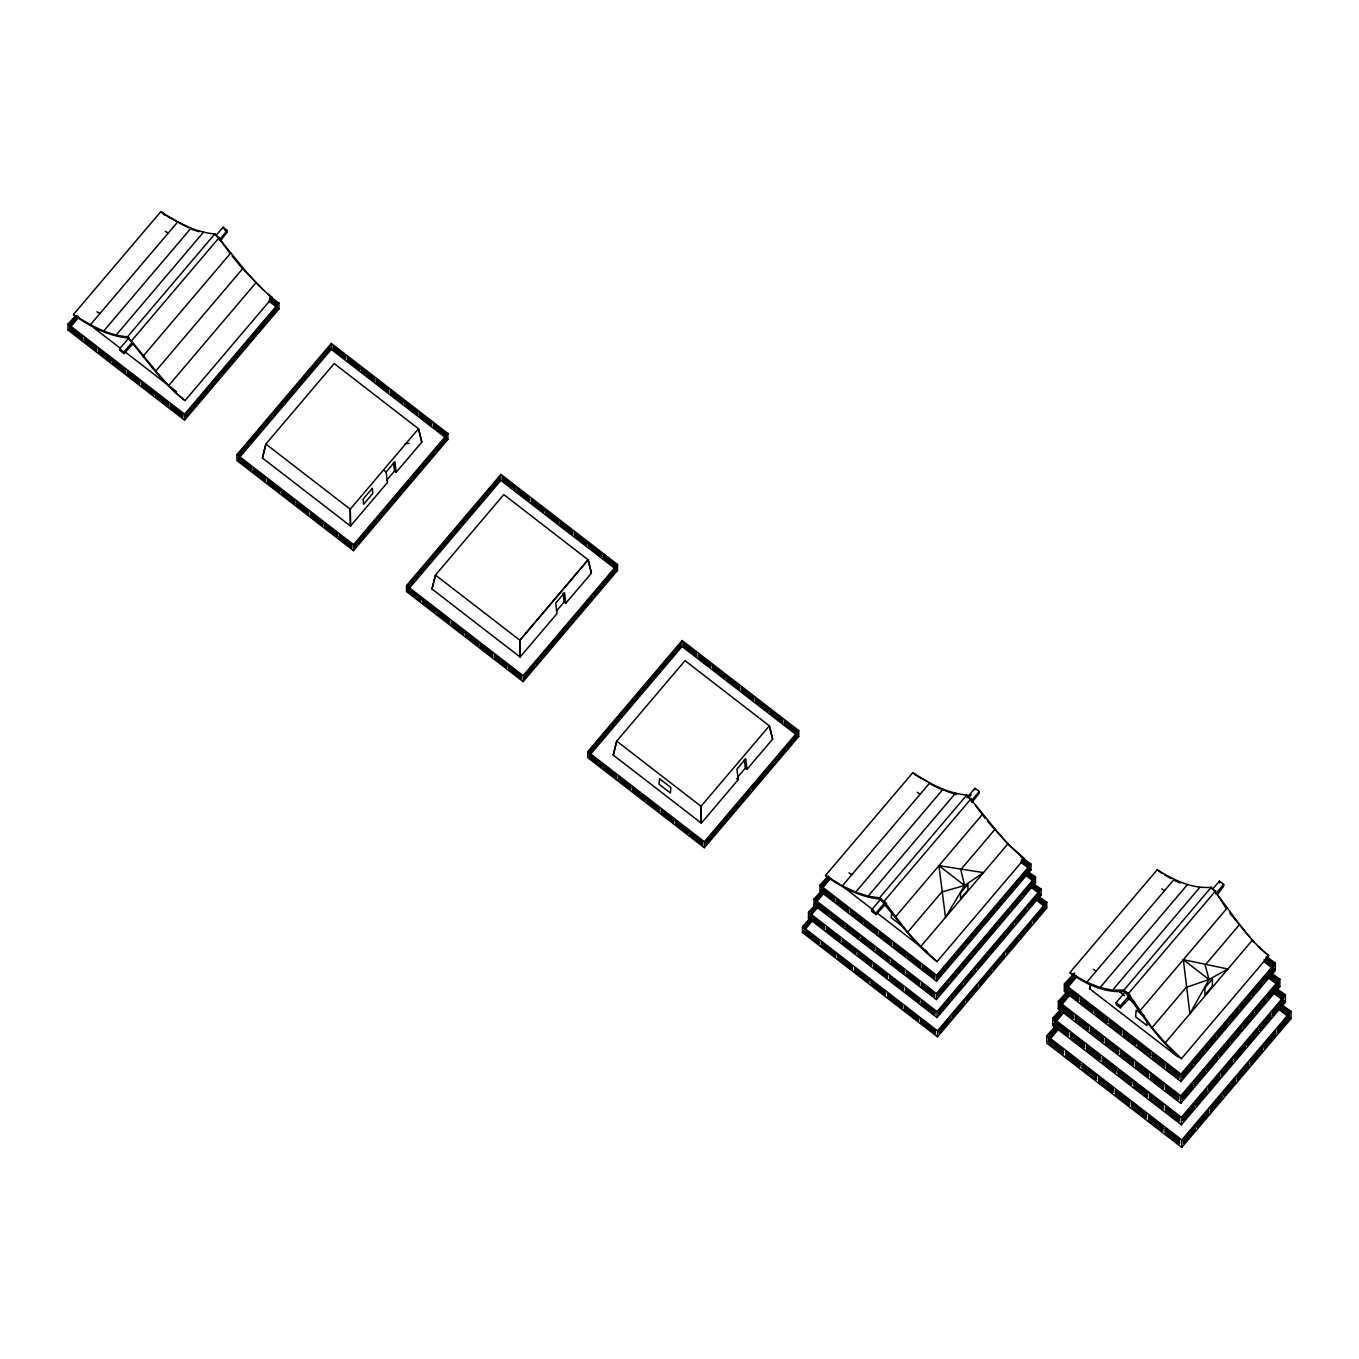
<?xml version="1.0" encoding="UTF-8"?>
<svg xmlns="http://www.w3.org/2000/svg" width="1359" height="1359" viewBox="0 0 1359 1359"><rect width="100%" height="100%" fill="white"/><g stroke="black" fill="none" stroke-linecap="round" stroke-linejoin="round"><path stroke-width="1.5" d="M270.407 296.958L278.986 303.023L278.935 308.952L184.569 420.118L67.95 330.016L68.001 324.088L75 316.375M129.088 337.661L119.711 348.719L119.694 350.231L123.958 353.527L133.335 343.487M123.958 353.527L123.958 352.015L132.01 342.519M164.286 214.977L162.367 212.938M184.569 420.118L184.62 414.172L278.986 303.023M222.995 228.703L223.012 227.191L227.276 230.486L227.259 231.998L221.024 240.016M236.942 454.586L236.891 460.514L353.51 550.616L447.875 439.45L447.926 433.521L331.307 343.436L236.942 454.586L353.561 544.67L353.51 550.616M238.25 458.917L331.256 349.365L331.307 343.436M406.545 585.593L406.494 591.539L523.113 681.623L617.479 570.474L617.53 564.529L500.91 474.444L406.545 585.593L523.164 675.678L523.113 681.623M407.853 589.925L500.859 480.39L500.91 474.444M587.768 751.68L587.717 757.609L704.336 847.693L798.701 736.544L798.752 730.615L682.133 640.531L587.768 751.68L704.387 841.765L704.336 847.693M589.076 755.995L682.065 646.459L682.133 640.531M1037.834 895.836L1046.77 902.189L1046.719 908.118L937.472 1036.798L802.473 932.512L802.523 926.566L809.811 918.531M1033.944 884.097L1041.113 889.092L1041.062 895.02L937.031 1017.568L808.469 918.242L808.52 912.314L815.672 904.431M1028.508 872.019L1035.541 876.895L1035.49 882.84L936.419 999.544L813.956 904.958L814.007 899.012L821.125 891.198M828.361 875.842L819.987 885.134L819.936 891.079L936.555 981.164L1030.92 870.015L1030.971 864.069L1020.745 856.731M881.091 898.707L871.697 909.766L871.68 911.277L875.943 914.573L886.663 903.106M875.943 914.573L875.96 913.061L885.338 902.002M926.77 781.17L917.308 776.159M936.419 999.544L936.47 993.616L1035.541 876.895M936.555 981.164L936.606 975.218L1030.971 864.069M937.031 1017.568L937.081 1011.623L1041.113 889.092M937.472 1036.798L937.523 1030.852L1046.77 902.189M974.981 789.766L974.998 788.254L979.261 791.533L979.244 793.044L971.77 802.676M1055.467 1026.164L1046.804 1035.677L1046.753 1043.1L1181.752 1147.387L1290.982 1018.723L1291.05 1011.3L1282.115 1005.099M1276.577 988.639L1285.444 994.788L1285.376 1002.212L1181.345 1124.759L1052.766 1025.433L1052.834 1018.01L1061.345 1008.667M1271.192 973.163L1279.889 979.193L1279.821 986.617L1180.75 1103.321L1058.287 1008.735L1058.355 1001.311L1066.832 992.019M1074.103 973.248L1064.369 984.035L1064.301 991.441L1180.92 1081.543L1275.286 970.377L1275.354 962.97L1266.775 957.042M1125.507 991.594L1116.13 1002.653L1116.113 1004.539L1120.36 1007.834L1130.518 997.251M1120.36 1007.834L1120.377 1005.949L1129.771 994.89M1168.162 1046.634L1168.162 1045.7M1171.169 877.676L1171.169 878.61L1164.867 875.026M1180.92 1081.543L1180.988 1074.12L1275.354 962.97M1180.75 1103.321L1180.818 1095.898L1279.889 979.193M1181.345 1124.759L1181.413 1117.336L1285.444 994.788M1181.752 1147.387L1181.82 1139.963L1291.05 1011.3M1219.414 883.01L1219.431 881.108L1223.695 884.403L1223.678 886.289L1217.443 894.494M1147.37 1020.541L1146.945 1025.535L1135.597 1016.77L1136.175 1010.111L1144.278 1016.362M891.793 912.229L891.215 917.665L902.563 926.43M384.495 470.792L386.143 472.015L387.349 482.615L350.503 526.035L262.389 457.983L265.871 444.053L334.195 363.566L418.555 428.815L421.8 442.151L396.148 472.269L394.501 471.029L393.498 462.196M565.752 603.277L564.546 592.677L555.746 603.039L556.952 613.639L520.106 657.043L431.992 588.991L435.475 575.061L503.798 494.591L588.158 559.823L591.403 573.175L565.752 603.277L564.104 602.037L563.102 593.203M613.317 755.06L616.697 741.148L685.021 660.661L769.381 725.91L772.625 739.245L769.364 725.808L701.04 806.295L701.329 823.129L613.215 755.06L616.697 741.148L701.04 806.295M262.491 457.966L265.871 444.053L350.214 509.2L350.503 526.035L350.316 509.2M431.992 588.991L435.475 575.061L519.817 640.208L520.106 657.043L519.919 640.208L588.141 559.738L591.386 573.073M1239.357 924.783L1205.195 965.026L1209 979.516L1189.889 1013.78L1183.332 959.692L1227.907 969.001L1209 979.516L1186.186 987.415L1152.024 1027.659L1165.224 1042.829L1181.43 1058.678L1268.762 955.802C1245.286 936.725 1230.201 909.732 1211.277 887.24C1191.639 889.16 1173.395 879.732 1157.188 869.76L1069.856 972.636C1085.467 984.273 1104.765 993.004 1124.606 991.509C1142.46 1014.29 1157.783 1040.688 1181.43 1058.678M994.958 829.364L960.796 869.607L964.584 885.49L945.49 917.376L938.916 865.666L983.508 872.597L964.584 885.49L941.787 892.014L907.625 932.24L920.824 946.425L937.031 961.611L1024.38 858.735C1001.736 840.728 985.802 816.012 966.844 794.964C946.951 793.418 929.233 783.226 912.806 772.659L825.474 875.536C841.459 887.461 860.077 897.11 880.173 899.08C898.197 920.383 914.335 944.471 937.031 961.611M968.746 797.784L971.243 794.573M73.471 314.49L160.821 211.613C177.231 222.18 194.966 232.355 214.858 233.918C233.816 254.948 249.75 279.665 272.378 297.689L185.045 400.565C162.333 383.425 146.194 359.32 128.188 338.017C108.091 336.047 89.473 326.398 73.471 314.49C89.898 325.056 107.633 335.231 127.508 336.794C146.483 357.825 162.4 382.542 185.045 400.565M75.832 315.967L69.547 324.427L77.072 315.577M76.189 317.157L69.547 324.988L69.53 326.619L78.312 316.29M67.95 330.016L78.89 317.14M90.407 324.784L177.74 221.908M93.465 327.57L120.085 348.057M103.675 331.069L191.007 228.193M116.144 335.095L203.476 232.219M127.508 336.794L214.858 233.918M216.302 235.09L223.012 227.191M132.01 340.26L219.343 237.383M219.224 239.965L227.276 230.486M143.256 356.041L230.605 253.165M155.622 371.194L242.972 268.318M168.839 385.378L256.172 282.502M238.488 455.486L248.51 443.663L248.51 445.31L238.471 457.134M350.214 509.2L418.538 428.714L421.783 442.066M386.143 472.015L394.942 461.669L396.148 472.269M386.958 479.897L394.501 471.029M353.561 544.67L447.926 433.521M519.919 640.208L588.158 559.823M556.561 610.921L564.104 602.037M523.164 675.678L617.53 564.529M737.784 776.991L745.327 768.107L744.324 759.273M772.608 739.16L746.974 769.347L745.768 758.747L736.969 769.109L738.175 779.709L701.329 823.129L701.142 806.278M704.387 841.765L798.752 730.615M827.818 877.014L821.532 885.49L829.058 876.623M828.192 878.203L821.532 886.051L821.515 887.682L829.041 878.814M821.312 889.466L830.876 878.186M820.921 891.98L815.638 899.267L822.229 891.521M822.62 891.606L815.638 899.828L815.621 901.459L823.52 892.15M813.956 904.958L824.828 892.167M816.368 904.143L810.219 912.467L816.368 905.23M816.317 905.824L810.219 913.027L810.202 914.658L817.574 905.977M808.469 918.242L818.05 906.963M810.779 917.954L804.324 926.634L810.779 919.024M810.728 919.635L804.307 927.195L804.29 928.826L812.036 919.703M802.473 932.512L812.036 921.249M825.474 875.536L842.393 885.83L929.726 782.954M845.06 888.225L873.735 910.394M842.393 885.83L855.66 892.116L943.01 789.239M855.66 892.116L868.129 896.159L955.462 793.282M868.129 896.159L879.511 897.84L966.844 794.964M966.945 797.733L974.998 788.254M907.625 932.24L883.996 901.323L971.345 798.446M971.209 801.012L979.261 791.533M895.258 917.104L982.591 814.228M920.824 946.425L1008.157 843.548M1074.697 973.231L1065.915 984.918L1074.68 974.573M1065.898 985.615L1074.069 976M1065.881 987.67L1075.92 975.847M1065.677 989.845L1076.617 976.951M1066.577 993.004L1059.986 1002.11L1067.885 992.8M1068.548 992.716L1059.969 1002.806L1059.952 1004.862L1069.176 993.99M1058.287 1008.735L1070.518 994.346M1060.683 1010.128L1054.533 1018.723L1061.906 1010.026M1061.855 1010.773L1054.516 1019.42L1054.499 1021.458L1063.112 1011.317M1069.856 972.636L1086.792 982.234L1174.125 879.358M1052.766 1025.433L1063.723 1012.54M1055.06 1027.336L1048.604 1036.288L1056.351 1027.166M1056.3 1027.914L1048.587 1036.985L1048.57 1039.023L1057.608 1028.389M1048.112 1041.504L1057.676 1030.241M1086.792 982.234L1100.077 987.534L1187.409 884.658M1100.077 987.534L1112.545 990.184L1199.878 887.291M1112.545 990.184L1123.944 990.116L1211.277 887.24M1212.721 889.024L1219.431 881.108M1152.024 1027.659L1128.429 993.582L1215.778 890.706M1215.642 893.882L1223.695 884.403M1139.674 1011.13L1227.007 908.254M1165.224 1042.829L1252.556 939.952M1178.015 1056.945L1089.357 988.554M404.931 443.747L409.11 443.323M191.857 229.399L199.094 231.743M945.66 791.04L956.498 794.556M1174.703 880.615L1180.512 882.925M188.476 227.802L166.902 216.047M930.32 784.058L943.842 790.462M1161.673 888.871L1164.612 890.553M1093.332 969.358L1096.288 971.039M165.271 231.302L168.227 233.102M917.274 792.365L920.23 794.149M96.948 311.789L99.903 313.589M848.95 872.835L851.889 874.635M745.327 768.107L746.974 769.347M736.527 778.469L738.175 779.709M1211.956 888.633L1215.082 891.062M1268.762 955.802L1258.417 946.611M1157.188 869.76L1161.707 873.242M1265.976 957.11L1273.4 962.851L1273.4 964.211L1265.959 958.469M1265.959 959.165L1273.383 964.907L1273.366 966.945L1264.074 959.76M1263.615 961.374L1275.286 970.377M1272.007 974.505L1277.851 979.007L1277.834 980.366L1270.036 974.335M1270.019 975.032L1277.834 981.062L1277.817 983.101L1269.68 976.815M1268.083 977.546L1279.821 986.617M1277.154 989.794L1283.287 994.533L1283.287 995.875L1277.154 991.136M1275.082 990.252L1283.27 996.572L1283.253 998.627L1274.147 991.577M1273.689 993.174L1285.376 1002.212M1282.352 1005.983L1288.808 1010.96L1288.791 1012.302L1282.352 1007.325M1280.178 1006.356L1288.791 1012.999L1288.757 1015.054L1279.193 1007.648M1277.647 1008.412L1290.982 1018.723M1183.332 959.692L1209 979.516M967.523 796.204L973.078 802.014M224.422 229.807L227.259 231.998M912.806 772.659L916.289 775.479M1024.38 858.735L1007.563 843.735L987.823 821.6M215.52 235.141L218.663 237.57L229.569 252.859M1023.463 859.398L1029.018 864.783L1023.463 860.468M1021.577 859.584L1029.018 865.326L1029.001 866.974L1021.255 860.977M1020.932 862.286L1030.92 870.015M1027.659 871.934L1033.503 877.523L1027.659 873.005M1027.642 873.565L1033.486 878.084L1033.486 879.715L1026.962 874.686M1025.433 875.06L1035.49 882.84M1032.84 883.809L1038.972 889.635L1032.84 884.896M160.821 211.613L165.322 215.096M267.876 294.207L272.378 297.689M1032.823 885.456L1038.972 890.196L1038.956 891.827L1032.874 887.121M271.477 298.334L277.032 303.72L269.592 297.978M269.592 298.538L277.032 304.28L277.015 305.911L269.269 299.931M1031.056 887.291L1041.062 895.02M268.929 301.239L278.935 308.952M331.256 349.365L447.875 439.45M500.859 480.39L617.479 570.474M1038.072 896.6L1044.51 902.648L1038.072 897.67M1038.055 898.231L1044.51 903.208L1044.493 904.839L1036.509 898.673M1036.713 900.405L1046.719 908.118M682.065 646.459L798.701 736.544M1123.944 990.116L1128.429 993.582M1130.009 998.525L1134.612 1002.076M1119.782 992.019L1124.742 995.841M1128.038 998.406L1134.663 1003.503M938.916 865.666L964.584 885.49M1116.13 1002.653L1120.377 1005.949M1064.369 984.035L1180.988 1074.12M1058.355 1001.311L1180.818 1095.898M1052.834 1018.01L1181.413 1117.336M879.511 897.84L883.996 901.323M1046.804 1035.677L1181.82 1139.963M876.776 912.738L926.872 951.521M871.697 909.766L875.96 913.061M819.987 885.134L936.606 975.218M125.079 351.896L176.568 391.681M119.711 348.719L123.958 352.015M814.007 899.012L936.47 993.616M68.001 324.088L184.62 414.172M808.52 912.314L937.081 1011.623M802.523 926.566L937.523 1030.852M263.493 290.096L242.123 268.233L232.066 255.934M1254.323 942.602L1229.725 913.095M985.326 818.526L975.49 805.411M1218.344 896.159L1225.971 908.05M69.904 328.317L69.904 329.965L82.304 339.546L82.321 337.898L69.904 328.317M69.921 326.687L82.321 337.355L69.921 326.687M84.241 339.393L84.224 341.041L96.642 350.622L96.642 348.974L84.241 339.393M84.258 337.762L96.659 348.431L84.258 337.762M98.578 350.469L98.561 352.117L110.979 361.698L110.979 360.05L98.578 350.469M98.595 348.838L110.996 359.506L98.595 348.838M112.916 361.545L112.899 363.176L125.3 372.757L125.317 371.126L112.916 361.545M112.933 359.914L125.334 370.582L112.933 359.914M127.253 372.621L127.236 374.252L139.637 383.833L139.654 382.202L127.253 372.621M127.27 370.99L139.671 381.641L127.27 370.99M141.591 383.697L141.574 385.327L153.975 394.908L153.992 393.278L141.591 383.697M141.608 382.066L153.992 392.717L141.608 382.066M155.928 394.773L155.911 396.403L168.312 405.984L168.329 404.353L155.928 394.773M155.945 393.142L168.329 403.793L155.945 393.142M170.266 405.848L170.249 407.479L182.65 417.06L182.667 415.429L170.266 405.848M170.283 404.201L182.667 414.869L170.283 404.201M186.166 415.073L186.149 416.72L196.189 404.897L196.206 403.249L186.166 415.073M186.183 413.442L186.166 414.529L196.206 401.618L186.183 413.442M197.768 401.415L197.751 403.045L207.791 391.222L207.791 389.591L197.768 401.415M197.785 399.784L197.768 400.854L207.808 387.961L197.785 399.784M209.371 387.757L209.354 389.387L219.377 377.564L219.394 375.933L209.371 387.757M209.371 386.109L209.371 387.196L219.411 374.286L209.371 386.109M220.956 374.082L220.939 375.73L230.979 363.906L230.996 362.258L220.956 374.082M220.973 372.451L220.973 373.538L231.013 360.628L220.973 372.451M232.559 360.424L232.542 362.055L242.582 350.231L242.598 348.6L232.559 360.424M232.576 358.793L232.559 359.863L242.615 346.97L232.576 358.793M238.488 453.855L238.488 454.942L248.527 442.032L238.488 453.855M238.844 458.832L238.827 460.463L251.245 470.044L251.245 468.413L238.844 458.832M238.861 457.185L251.262 467.853L238.861 457.185M244.161 346.766L244.144 348.397L254.184 336.573L254.201 334.943L244.161 346.766M244.178 345.118L244.161 346.205L254.218 333.295L244.178 345.118M250.073 441.828L250.073 443.459L260.096 431.635L260.113 430.005L250.073 441.828M250.09 440.197L250.09 441.267L260.13 428.374L250.09 440.197M253.182 469.891L253.165 471.539L265.583 481.12L265.583 479.472L253.182 469.891M253.199 468.26L265.6 478.929L253.199 468.26M255.764 333.091L255.747 334.739L265.786 322.915L265.803 321.268L255.764 333.091M255.781 331.46L255.764 332.547L265.803 319.637L255.781 331.46M261.675 428.17L261.658 429.801L271.698 417.977L271.715 416.347L261.675 428.17M261.692 426.522L261.692 427.609L271.732 414.699L261.692 426.522M267.366 319.433L267.349 321.064L277.389 309.24L277.389 307.61L267.366 319.433M267.383 317.802L267.366 318.872L277.406 305.979L267.383 317.802M267.519 480.967L267.502 482.615L279.903 492.196L279.92 490.548L267.519 480.967M267.536 479.336L279.937 490.004L267.536 479.336M273.278 414.495L273.261 416.143L283.301 404.319L283.318 402.672L273.278 414.495M273.295 412.864L273.278 413.951L283.335 401.041L273.295 412.864M281.857 492.043L281.84 493.691L294.24 503.272L294.257 501.624L281.857 492.043M281.874 490.412L294.257 501.08L281.874 490.412M284.88 400.837L284.863 402.468L294.903 390.645L294.92 389.014L284.88 400.837M284.897 399.206L284.88 400.276L294.937 387.383L284.897 399.206M296.483 387.179L296.466 388.81L306.505 376.987L306.522 375.356L296.483 387.179M296.5 385.531L296.483 386.619L306.522 373.708L296.5 385.531M296.194 503.119L296.177 504.75L308.578 514.331L308.595 512.7L296.194 503.119M296.211 501.488L308.595 512.139L296.211 501.488M308.085 373.504L308.068 375.152L318.091 363.329L318.108 361.681L308.085 373.504M308.085 371.873L308.085 372.961L318.125 360.05L308.085 371.873M310.531 514.195L310.515 515.825L322.915 525.406L322.932 523.776L310.531 514.195M310.548 512.564L322.932 523.215L310.548 512.564M319.671 359.846L319.671 361.477L329.693 349.654L329.71 348.023L319.671 359.846M319.688 358.215L319.688 359.286L329.727 346.392L319.688 358.215M324.869 525.27L324.852 526.901L337.253 536.482L337.27 534.851L324.869 525.27M324.886 523.64L337.27 534.291L324.886 523.64M333.21 347.666L333.193 349.314L345.594 358.895L345.611 357.247L333.21 347.666M333.227 346.035L345.611 356.704L333.227 346.035M339.206 536.346L339.189 537.977L351.59 547.558L351.607 545.927L339.206 536.346M339.223 534.699L351.607 545.367L339.223 534.699M347.547 358.742L347.53 360.39L359.931 369.971L359.948 368.323L347.547 358.742M347.564 357.111L359.948 367.779L347.564 357.111M355.107 545.571L355.09 547.218L365.129 535.395L365.146 533.747L355.107 545.571M355.124 543.94L355.107 545.027L365.146 532.116L355.124 543.94M361.885 369.818L361.868 371.466L374.269 381.047L374.286 379.399L361.885 369.818M361.902 368.187L374.286 378.855L361.902 368.187M366.709 531.913L366.692 533.543L376.715 521.72L376.732 520.089L366.709 531.913M366.709 530.282L366.709 531.352L376.749 518.458L366.709 530.282M376.222 380.894L376.205 382.525L388.606 392.105L388.623 390.475L376.222 380.894M376.239 379.263L388.623 389.914L376.239 379.263M378.295 518.255L378.295 519.885L388.317 508.062L388.334 506.431L378.295 518.255M378.312 516.607L378.312 517.694L388.351 504.784L378.312 516.607M390.56 391.97L390.543 393.6L402.943 403.181L402.96 401.551L390.56 391.97M390.577 390.339L402.96 400.99L390.577 390.339M389.897 504.58L389.88 506.228L399.92 494.404L399.937 492.756L389.897 504.58M389.914 502.949L389.897 504.036L399.954 491.126L389.914 502.949M401.5 490.922L401.483 492.553L411.522 480.729L411.539 479.098L401.5 490.922M401.517 489.291L401.5 490.361L411.556 477.468L401.517 489.291M404.897 403.045L404.88 404.676L417.281 414.257L417.298 412.626L404.897 403.045M404.897 401.415L417.298 412.066L404.897 401.415M408.091 586.493L408.074 588.141L418.096 576.318L418.113 574.687L408.091 586.493M408.091 584.863L408.091 585.95L418.13 573.039L408.091 584.863M408.447 589.84L408.43 591.471L420.848 601.052L420.848 599.421L408.447 589.84M408.464 588.192L420.865 598.86L408.464 588.192M413.102 477.264L413.085 478.895L423.125 467.071L423.142 465.441L413.102 477.264M413.119 475.616L413.102 476.703L423.142 463.793L413.119 475.616M419.235 414.121L419.218 415.752L431.618 425.333L431.635 423.702L419.235 414.121M419.235 412.49L431.635 423.142L419.235 412.49M419.676 572.835L419.676 574.466L429.699 562.643L429.716 561.012L419.676 572.835M419.693 571.205L419.693 572.275L429.733 559.381L419.693 571.205M422.785 600.916L422.768 602.547L435.169 612.128L435.186 610.497L422.785 600.916M422.802 599.268L435.203 609.936L422.802 599.268M424.704 463.589L424.688 465.237L434.727 453.413L434.727 451.766L424.704 463.589M424.721 461.958L424.704 463.045L434.744 450.135L424.721 461.958M431.279 559.178L431.262 560.808L441.301 548.985L441.318 547.354L431.279 559.178M431.296 557.53L431.279 558.617L441.335 545.723L431.296 557.53M433.555 425.197L433.555 426.828L445.956 436.409L445.973 434.778L433.555 425.197M433.572 423.549L445.973 434.217L433.572 423.549M436.307 449.931L436.29 451.562L446.313 439.738L446.33 438.108L436.307 449.931M436.307 448.3L436.307 449.37L446.347 436.477L436.307 448.3M437.122 611.992L437.105 613.622L449.506 623.203L449.523 621.573L437.122 611.992M437.139 610.344L449.54 621.012L437.139 610.344M442.881 545.503L442.864 547.15L452.904 535.327L452.921 533.696L442.881 545.503M442.898 543.872L442.881 544.959L452.938 532.048L442.898 543.872M451.46 623.051L451.443 624.698L463.844 634.279L463.861 632.631L451.46 623.051M451.477 621.42L463.861 632.088L451.477 621.42M454.484 531.845L454.467 533.475L464.506 521.669L464.523 520.021L454.484 531.845M454.501 530.214L454.484 531.284L464.523 518.391L454.501 530.214M466.086 518.187L466.069 519.817L476.109 507.994L476.109 506.363L466.086 518.187M466.103 516.539L466.086 517.626L476.126 504.733L466.103 516.539M465.797 634.126L465.78 635.774L478.181 645.355L478.198 643.707L465.797 634.126M465.814 632.496L478.198 643.164L465.814 632.496M477.688 504.512L477.672 506.16L487.694 494.336L487.711 492.705L477.688 504.512M477.688 502.881L477.688 503.968L487.728 491.058L477.688 502.881M480.135 645.202L480.118 646.85L492.519 656.431L492.536 654.783L480.135 645.202M480.152 643.571L492.536 654.24L480.152 643.571M489.274 490.854L489.257 492.485L499.297 480.678L499.314 479.031L489.274 490.854M489.291 489.223L489.291 490.293L499.331 477.4L489.291 489.223M494.472 656.278L494.455 657.909L506.856 667.49L506.873 665.859L494.472 656.278M494.489 654.647L506.873 665.298L494.489 654.647M502.813 478.691L502.796 480.322L515.197 489.903L515.214 488.272L502.813 478.691M502.83 477.043L515.214 487.711L502.83 477.043M508.81 667.354L508.793 668.985L521.193 678.566L521.21 676.935L508.81 667.354M508.827 665.723L521.21 676.374L508.827 665.723M517.15 489.767L517.133 491.397L529.534 500.978L529.551 499.348L517.15 489.767M517.167 488.119L529.551 498.787L517.167 488.119M524.71 676.578L524.693 678.226L534.733 666.403L534.733 664.772L524.71 676.578M524.727 674.947L524.71 676.035L534.75 663.124L524.727 674.947M531.488 500.825L531.471 502.473L543.872 512.054L543.889 510.406L531.488 500.825M531.505 499.195L543.889 509.863L531.505 499.195M536.312 662.92L536.295 664.551L546.318 652.745L546.335 651.097L536.312 662.92M536.312 661.289L536.312 662.36L546.352 649.466L536.312 661.289M545.825 511.901L545.808 513.549L558.209 523.13L558.226 521.482L545.825 511.901M545.842 510.271L558.226 520.939L545.842 510.271M547.898 649.262L547.881 650.893L557.92 639.07L557.937 637.439L547.898 649.262M547.915 647.631L547.915 648.702L557.954 635.808L547.915 647.631M560.163 522.977L560.146 524.625L572.547 534.206L572.564 532.558L560.163 522.977M560.163 521.346L572.564 532.015L560.163 521.346M559.5 635.587L559.483 637.235L569.523 625.412L569.54 623.781L559.5 635.587M559.517 633.957L559.5 635.044L569.557 622.133L559.517 633.957M571.103 621.929L571.086 623.56L581.125 611.754L581.142 610.106L571.103 621.929M571.12 620.299L571.103 621.369L581.159 608.475L571.12 620.299M574.5 534.053L574.483 535.684L586.884 545.265L586.901 543.634L574.5 534.053M574.5 532.422L586.901 543.073L574.5 532.422M582.705 608.271L582.688 609.902L592.728 598.079L592.745 596.448L582.705 608.271M582.722 606.641L582.705 607.711L592.745 594.817L582.722 606.641M588.821 545.129L588.821 546.76L601.222 556.341L601.239 554.71L588.821 545.129M588.838 543.498L601.239 554.149L588.838 543.498M589.296 752.58L589.296 754.211L599.319 742.388L599.336 740.757L589.296 752.58M589.313 750.949L589.313 752.02L599.353 739.126L589.313 750.949M589.67 755.91L589.653 757.558L602.054 767.139L602.071 765.491L589.67 755.91M589.687 754.279L602.088 764.947L589.687 754.279M594.308 594.613L594.291 596.244L604.33 584.421L604.33 582.79L594.308 594.613M594.308 592.966L594.308 594.053L604.347 581.142L594.308 592.966M600.899 738.922L600.882 740.553L610.921 728.73L610.938 727.099L600.899 738.922M600.916 737.274L600.916 738.362L610.955 725.451L600.916 737.274M603.158 556.205L603.158 557.836L615.559 567.416L615.576 565.786L603.158 556.205M603.175 554.574L615.576 565.225L603.175 554.574M604.008 766.986L603.991 768.616L616.391 778.197L616.408 776.567L604.008 766.986M604.025 765.355L616.425 776.006L604.025 765.355M605.893 580.939L605.893 582.569L615.916 570.763L615.933 569.115L605.893 580.939M605.91 579.308L605.91 580.378L615.95 567.484L605.91 579.308M612.501 725.247L612.484 726.895L622.524 715.072L622.541 713.424L612.501 725.247M612.518 723.617L612.501 724.704L622.558 711.793L612.518 723.617M618.345 778.061L618.328 779.692L630.729 789.273L630.746 787.642L618.345 778.061M618.362 776.431L630.746 787.082L618.362 776.431M624.104 711.589L624.087 713.22L634.126 701.397L634.143 699.766L624.104 711.589M624.121 709.959L624.104 711.029L634.16 698.135L624.121 709.959M632.682 789.137L632.665 790.768L645.066 800.349L645.083 798.718L632.682 789.137M632.699 787.507L645.083 798.158L632.699 787.507M635.706 697.931L635.689 699.562L645.729 687.739L645.746 686.108L635.706 697.931M635.723 696.284L635.706 697.371L645.746 684.46L635.723 696.284M647.309 684.256L647.292 685.904L657.331 674.081L657.331 672.433L647.309 684.256M647.309 682.626L647.309 683.713L657.348 670.802L647.309 682.626M647.02 800.213L647.003 801.844L659.404 811.425L659.421 809.794L647.02 800.213M647.037 798.565L659.421 809.234L647.037 798.565M658.894 670.599L658.894 672.229L668.917 660.406L668.934 658.775L658.894 670.599M658.911 668.968L658.911 670.038L668.951 657.144L658.911 668.968M661.357 811.289L661.34 812.92L673.741 822.501L673.758 820.87L661.357 811.289M661.374 809.641L673.758 820.309L661.374 809.641M670.497 656.941L670.48 658.571L680.519 646.748L680.536 645.117L670.497 656.941M670.514 655.293L670.514 656.38L680.553 643.47L670.514 655.293M675.695 822.365L675.678 823.996L688.079 833.577L688.096 831.946L675.695 822.365M675.712 820.717L688.096 831.385L675.712 820.717M684.036 644.761L684.019 646.391L696.42 655.972L696.437 654.342L684.036 644.761M684.053 643.13L696.437 653.781L684.053 643.13M690.032 833.424L690.015 835.072L702.416 844.652L702.433 843.022L690.032 833.424M690.032 831.793L702.433 842.461L690.032 831.793M698.373 655.836L698.356 657.467L710.757 667.048L710.774 665.417L698.373 655.836M698.39 654.206L710.774 664.857L698.39 654.206M705.933 842.665L705.916 844.296L715.955 832.472L715.955 830.842L705.933 842.665M705.933 841.034L705.933 842.104L715.972 829.211L705.933 841.034M712.711 666.912L712.694 668.543L725.094 678.124L725.111 676.493L712.711 666.912M712.728 665.281L725.111 675.933L712.728 665.281M717.518 829.007L717.518 830.638L727.541 818.814L727.558 817.184L717.518 829.007M717.535 827.359L717.535 828.446L727.575 815.536L717.535 827.359M727.048 677.988L727.031 679.619L739.432 689.2L739.449 687.569L727.048 677.988M727.048 676.357L739.449 687.008L727.048 676.357M729.12 815.332L729.103 816.98L739.143 805.157L739.16 803.509L729.12 815.332M729.137 813.701L729.137 814.788L739.177 801.878L729.137 813.701M741.385 689.064L741.368 690.695L753.769 700.276L753.786 698.645L741.385 689.064M741.385 687.416L753.786 698.084L741.385 687.416M740.723 801.674L740.706 803.305L750.746 791.482L750.763 789.851L740.723 801.674M740.74 800.043L740.723 801.114L750.78 788.22L740.74 800.043M752.325 788.016L752.308 789.647L762.348 777.824L762.365 776.193L752.325 788.016M752.342 786.368L752.325 787.456L762.382 774.545L752.342 786.368M755.706 700.14L755.706 701.771L768.107 711.352L768.124 709.721L755.706 700.14M755.723 698.492L768.124 709.16L755.723 698.492M763.928 774.341L763.911 775.989L773.951 764.166L773.967 762.518L763.928 774.341M763.945 772.71L763.928 773.798L773.967 760.887L763.945 772.71M770.043 711.216L770.043 712.846L782.444 722.427L782.461 720.797L770.043 711.216M770.06 709.568L782.461 720.236L770.06 709.568M775.53 760.683L775.513 762.314L785.553 750.491L785.553 748.86L775.53 760.683M775.53 759.052L775.53 760.123L785.57 747.229L775.53 759.052M784.381 722.275L784.381 723.922L796.782 733.503L796.782 731.855L784.381 722.275M784.398 720.644L796.799 731.312L784.398 720.644M787.116 747.025L787.116 748.656L797.138 736.833L797.155 735.202L787.116 747.025M787.133 745.378L787.133 746.465L797.172 733.554L787.133 745.378M804.732 931.051L804.732 932.682L819.086 943.775L819.103 942.144L804.732 931.051M804.749 929.403L819.103 941.583L804.749 929.403M810.627 916.696L810.61 918.344L824.284 928.91L824.301 927.263L810.627 916.696M810.627 915.066L824.301 926.719L810.627 915.066M816.029 903.327L816.012 904.975L829.024 915.032L829.041 913.384L816.029 903.327M816.029 901.696L829.041 912.84L816.029 901.696M821.329 943.859L821.329 945.507L835.683 956.6L835.7 954.952L821.329 943.859M821.346 942.229L835.7 954.409L821.346 942.229M821.906 889.381L821.889 891.011L834.29 900.592L834.307 898.962L821.906 889.381M821.923 887.75L834.307 898.401L821.923 887.75M826.425 928.91L826.408 930.541L840.083 941.107L840.1 939.477L826.425 928.91M826.442 927.28L840.1 938.916L826.442 927.28M831.079 914.964L831.062 916.595L844.075 926.651L844.092 925.02L831.079 914.964M831.079 913.316L844.109 924.46L831.079 913.316M836.244 900.456L836.227 902.087L848.628 911.668L848.645 910.037L836.244 900.456M836.244 898.826L848.645 909.477L836.244 898.826M837.925 956.685L837.908 958.316L852.28 969.409L852.297 967.778L837.925 956.685M837.942 955.054L852.297 967.217L837.942 955.054M842.223 941.124L842.223 942.755L855.898 953.322L855.898 951.691L842.223 941.124M842.24 939.494L855.915 951.13L842.24 939.494M846.13 926.583L846.113 928.231L859.143 938.288L859.143 936.64L846.13 926.583M846.147 924.952L859.16 936.096L846.147 924.952M850.581 911.532L850.564 913.163L862.965 922.744L862.982 921.113L850.581 911.532M850.581 909.884L862.982 920.553L850.581 909.884M854.522 969.511L854.505 971.141L868.877 982.234L868.894 980.603L854.522 969.511M854.539 967.863L868.894 980.043L854.539 967.863M858.039 953.339L858.022 954.969L871.697 965.536L871.714 963.888L858.039 953.339M858.056 951.691L871.714 963.344L858.056 951.691M861.181 938.22L861.164 939.85L874.194 949.907L874.211 948.276L861.181 938.22M861.198 936.572L874.211 947.716L861.198 936.572M864.902 922.608L864.902 924.239L877.302 933.82L877.319 932.189L864.902 922.608M864.919 920.96L877.319 931.628L864.919 920.96M871.119 982.319L871.102 983.967L885.473 995.06L885.473 993.412L871.119 982.319M871.136 980.688L885.49 992.868L871.136 980.688M873.837 965.536L873.82 967.183L887.495 977.733L887.512 976.102L873.837 965.536M873.854 963.905L887.529 975.541L873.854 963.905M876.232 949.839L876.215 951.487L889.245 961.543L889.262 959.896L876.232 949.839M876.249 948.208L889.262 959.352L876.249 948.208M879.239 933.684L879.239 935.315L891.64 944.896L891.657 943.265L879.239 933.684M879.256 932.036L891.657 942.704L879.256 932.036M887.716 995.145L887.699 996.776L902.07 1007.868L902.07 1006.238L887.716 995.145M887.733 993.514L902.087 1005.677L887.733 993.514M889.652 977.75L889.635 979.38L903.31 989.947L903.327 988.316L889.652 977.75M889.669 976.119L903.327 987.755L889.669 976.119M891.283 961.476L891.266 963.106L904.296 973.163L904.313 971.532L891.283 961.476M891.3 959.828L904.313 970.972L891.3 959.828M893.576 944.743L893.559 946.391L905.977 955.972L905.977 954.324L893.576 944.743M893.593 943.112L905.994 953.78L893.593 943.112M904.313 1007.97L904.296 1009.601L918.667 1020.694L918.667 1019.063L904.313 1007.97M904.33 1006.323L918.684 1018.503L904.33 1006.323M905.451 989.964L905.434 991.594L919.109 1002.161L919.126 1000.53L905.451 989.964M905.468 988.316L919.126 999.969L905.468 988.316M906.334 973.095L906.317 974.743L919.347 984.799L919.364 983.152L906.334 973.095M906.351 971.464L919.364 982.608L906.351 971.464M907.914 955.819L907.897 957.466L920.315 967.047L920.315 965.4L907.914 955.819M907.931 954.188L920.332 964.856L907.931 954.188M920.909 1020.779L920.892 1022.427L935.247 1033.519L935.264 1031.872L920.909 1020.779M920.926 1019.148L935.281 1031.328L920.926 1019.148M921.266 1002.161L921.249 1003.808L934.924 1014.375L934.941 1012.727L921.266 1002.161M921.266 1000.53L934.941 1012.183L921.266 1000.53M921.385 984.731L921.385 986.362L934.397 996.419L934.414 994.788L921.385 984.731M921.402 983.084L934.414 994.227L921.402 983.084M922.251 966.895L922.234 968.542L934.635 978.123L934.652 976.475L922.251 966.895M922.268 965.264L934.669 975.932L922.268 965.264M938.084 994.414L938.067 996.062L948.616 983.644L948.616 982.013L938.084 994.414M938.101 992.783L938.084 993.871L948.633 980.366L938.101 992.783M938.152 976.136L938.135 977.767L948.174 965.943L948.191 964.312L938.152 976.136M938.169 974.488L938.152 975.575L948.208 962.682L938.169 974.488M938.797 1012.353L938.78 1013.984L949.839 1000.954L949.856 999.307L938.797 1012.353M938.797 1010.705L938.797 1011.792L949.873 997.676L938.797 1010.705M939.324 1031.464L939.307 1033.112L950.926 1019.42L950.926 1017.789L939.324 1031.464M939.324 1029.833L939.324 1030.92L950.943 1016.158L939.324 1029.833M949.754 962.461L949.737 964.109L959.777 952.285L959.794 950.637L949.754 962.461M949.771 960.83L949.754 961.917L959.811 949.007L949.771 960.83M950.264 980.077L950.247 981.708L960.796 969.29L960.796 967.659L950.264 980.077M950.281 978.446L950.264 979.516L960.813 966.028L950.281 978.446M951.572 997.285L951.555 998.916L962.631 985.887L962.648 984.256L951.572 997.285M951.589 995.654L951.589 996.725L962.665 982.608L951.589 995.654M952.744 1015.649L952.727 1017.296L964.346 1003.605L964.363 1001.974L952.744 1015.649M952.761 1014.018L952.744 1015.105L964.38 1000.326L952.761 1014.018M960.558 893.033L960.507 898.792L967.931 890.026L967.982 884.284L960.558 893.033M961.357 948.803L961.34 950.434L971.379 938.61L971.396 936.98L961.357 948.803M961.374 947.172L961.357 948.242L971.396 935.349L961.374 947.172M962.444 965.722L962.427 967.37L972.976 954.952L972.976 953.322L962.444 965.722M962.461 964.092L962.444 965.179L972.993 951.674L962.461 964.092M964.363 982.217L964.346 983.848L975.422 970.819L975.422 969.188L964.363 982.217M964.38 980.586L964.363 981.657L975.439 967.557L964.38 980.586M966.164 999.833L966.164 1001.481L977.784 987.789L977.784 986.158L966.164 999.833M966.181 998.202L966.181 999.29L977.801 984.511L966.181 998.202M972.959 935.145L972.942 936.776L982.982 924.952L982.982 923.322L972.959 935.145M972.959 933.497L972.959 934.584L982.999 921.691L972.959 933.497M974.624 951.385L974.607 953.016L985.156 940.598L985.156 938.967L974.624 951.385M974.641 949.737L974.624 950.824L985.173 937.336L974.641 949.737M977.155 967.149L977.138 968.797L988.197 955.751L988.214 954.12L977.155 967.149M977.172 965.519L977.155 966.606L988.231 952.489L977.172 965.519M979.601 984.018L979.584 985.649L991.204 971.974L991.221 970.343L979.601 984.018M979.618 982.387L979.601 983.457L991.238 968.695L979.618 982.387M984.545 921.47L984.545 923.118L994.567 911.294L994.584 909.664L984.545 921.47M984.562 919.839L984.562 920.926L994.601 908.016L984.562 919.839M986.804 937.031L986.787 938.661L997.319 926.26L997.336 924.613L986.804 937.031M986.821 935.4L986.804 936.47L997.353 922.982L986.821 935.4M989.947 952.098L989.93 953.729L1000.988 940.7L1001.005 939.052L989.947 952.098M989.964 950.451L989.947 951.538L1001.022 937.421L989.964 950.451M993.021 968.203L993.021 969.833L1004.624 956.158L1004.641 954.511L993.021 968.203M993.038 966.572L993.038 967.642L1004.658 952.88L993.038 966.572M996.147 907.812L996.13 909.443L1006.17 897.619L1006.187 895.989L996.147 907.812M996.164 906.181L996.164 907.251L1006.204 894.358L996.164 906.181M998.984 922.693L998.967 924.324L1009.499 911.906L1009.516 910.275L998.984 922.693M999.001 921.045L998.984 922.132L1009.533 908.644L999.001 921.045M1002.738 937.031L1002.721 938.661L1013.78 925.632L1013.797 924.001L1002.738 937.031M1002.738 935.383L1002.738 936.47L1013.814 922.353L1002.738 935.383M1006.458 952.387L1006.441 954.018L1018.061 940.343L1018.078 938.695L1006.458 952.387M1006.475 950.756L1006.458 951.827L1018.095 937.064L1006.475 950.756M1007.749 894.154L1007.732 895.785L1017.772 883.962L1017.789 882.331L1007.749 894.154M1007.766 892.506L1007.749 893.593L1017.806 880.7L1007.766 892.506M1011.164 908.339L1011.147 909.969L1021.679 897.569L1021.696 895.921L1011.164 908.339M1011.181 906.708L1011.164 907.778L1021.713 894.29L1011.181 906.708M1015.513 921.963L1015.513 923.593L1026.572 910.564L1026.589 908.933L1015.513 921.963M1015.53 920.332L1015.53 921.402L1026.606 907.285L1015.53 920.332M1019.352 880.479L1019.335 882.127L1029.375 870.304L1029.392 868.673L1019.352 880.479M1019.369 878.848L1019.352 879.936L1029.409 867.025L1019.369 878.848M1019.879 936.572L1019.862 938.203L1031.481 924.528L1031.498 922.88L1019.879 936.572M1019.896 934.941L1019.896 936.011L1031.515 921.249L1019.896 934.941M1023.344 894.001L1023.327 895.632L1033.859 883.214L1033.876 881.583L1023.344 894.001M1023.361 892.353L1023.344 893.441L1033.893 879.952L1023.361 892.353M1028.304 906.895L1028.287 908.542L1039.363 895.496L1039.38 893.865L1028.304 906.895M1028.321 905.264L1028.321 906.351L1039.38 892.234L1028.321 905.264M1033.316 920.756L1033.299 922.387L1044.918 908.695L1044.935 907.065L1033.316 920.756M1033.333 919.109L1033.316 920.196L1044.952 905.434L1033.333 919.109M1049.012 1040.841L1048.995 1042.897L1063.367 1053.972L1063.384 1051.934L1049.012 1040.841M1049.029 1038.803L1049.029 1040.145L1063.384 1051.237L1063.401 1049.895L1049.029 1038.803M1054.924 1023.089L1054.907 1025.145L1068.582 1035.694L1068.599 1033.655L1054.924 1023.089M1054.941 1021.051L1054.941 1022.393L1068.616 1032.959L1068.616 1031.617L1054.941 1021.051M1060.36 1006.306L1060.343 1008.361L1073.372 1018.418L1073.389 1016.379L1060.36 1006.306M1060.377 1004.267L1060.36 1005.626L1073.389 1015.683L1073.406 1014.324L1060.377 1004.267M1065.609 1053.667L1065.592 1055.705L1079.963 1066.798L1079.98 1064.76L1065.609 1053.667M1065.626 1051.611L1065.626 1052.97L1079.98 1064.063L1079.997 1062.704L1065.626 1051.611M1066.271 988.944L1066.254 991L1078.655 1000.581L1078.672 998.542L1066.271 988.944M1066.288 986.906L1066.271 988.265L1078.672 997.846L1078.689 996.487L1066.288 986.906M1070.739 1035.303L1070.722 1037.342L1084.397 1047.908L1084.414 1045.869L1070.739 1035.303M1070.756 1033.265L1070.739 1034.607L1084.414 1045.173L1084.431 1043.814L1070.756 1033.265M1075.411 1017.942L1075.394 1019.98L1088.423 1030.054L1088.44 1027.999L1075.411 1017.942M1075.428 1015.903L1075.411 1017.245L1088.44 1027.302L1088.457 1025.96L1075.428 1015.903M1080.609 1000.02L1080.592 1002.076L1092.993 1011.657L1093.01 1009.601L1080.609 1000.02M1080.626 997.982L1080.609 999.341L1093.01 1008.922L1093.027 1007.563L1080.626 997.982M1082.206 1066.475L1082.189 1068.531L1096.543 1079.624L1096.577 1077.568L1082.206 1066.475M1082.223 1064.437L1082.223 1065.796L1096.577 1076.889L1096.594 1075.53L1082.223 1064.437M1086.537 1047.517L1086.521 1049.556L1100.195 1060.122L1100.212 1058.066L1086.537 1047.517M1086.554 1045.462L1086.554 1046.821L1100.229 1057.387L1100.229 1056.028L1086.554 1045.462M1090.462 1029.561L1090.445 1031.617L1103.474 1041.674L1103.491 1039.635L1090.462 1029.561M1090.479 1027.523L1090.479 1028.882L1103.491 1038.939L1103.508 1037.58L1090.479 1027.523M1094.946 1011.096L1094.929 1013.151L1107.33 1022.732L1107.347 1020.677L1094.946 1011.096M1094.963 1009.058L1094.946 1010.4L1107.347 1019.98L1107.364 1018.638L1094.963 1009.058M1098.802 1079.301L1098.785 1081.339L1113.14 1092.432L1113.157 1090.394L1098.802 1079.301M1098.819 1077.262L1098.819 1078.604L1113.174 1089.697L1113.191 1088.355L1098.819 1077.262M1102.353 1059.714L1102.336 1061.77L1116.011 1072.336L1116.028 1070.28L1102.353 1059.714M1102.37 1057.676L1102.353 1059.018L1116.028 1069.584L1116.045 1068.242L1102.37 1057.676M1105.513 1041.198L1105.496 1043.236L1118.525 1053.293L1118.542 1051.254L1105.513 1041.198M1105.53 1039.159L1105.53 1040.501L1118.542 1050.558L1118.559 1049.216L1105.53 1039.159M1109.284 1022.172L1109.267 1024.227L1121.668 1033.808L1121.685 1031.753L1109.284 1022.172M1109.301 1020.133L1109.284 1021.475L1121.685 1031.056L1121.702 1029.714L1109.301 1020.133M1115.399 1092.126L1115.382 1094.165L1129.737 1105.258L1129.754 1103.219L1115.399 1092.126M1115.416 1090.071L1115.416 1091.43L1129.771 1102.523L1129.771 1101.164L1115.416 1090.071M1118.151 1071.928L1118.134 1073.967L1131.809 1084.533L1131.826 1082.494L1118.151 1071.928M1118.168 1069.89L1118.151 1071.232L1131.826 1081.798L1131.843 1080.439L1118.168 1069.89M1120.563 1052.817L1120.546 1054.873L1133.576 1064.929L1133.593 1062.891L1120.563 1052.817M1120.597 1050.779L1120.58 1052.138L1133.593 1062.194L1133.61 1060.835L1120.597 1050.779M1123.621 1033.248L1123.604 1035.286L1136.005 1044.867L1136.022 1042.829L1123.621 1033.248M1123.638 1031.209L1123.621 1032.551L1136.022 1042.132L1136.039 1040.79L1123.638 1031.209M1131.996 1104.935L1131.979 1106.99L1146.333 1118.083L1146.35 1116.028L1131.996 1104.935M1132.013 1102.896L1131.996 1104.255L1146.367 1115.331L1146.367 1113.989L1132.013 1102.896M1133.95 1084.142L1133.933 1086.181L1147.608 1096.747L1147.625 1094.708L1133.95 1084.142M1133.984 1082.087L1133.967 1083.446L1147.642 1094.012L1147.659 1092.653L1133.984 1082.087M1135.631 1064.454L1135.614 1066.492L1148.627 1076.549L1148.644 1074.51L1135.631 1064.454M1135.648 1062.398L1135.631 1063.757L1148.661 1073.814L1148.661 1072.472L1135.648 1062.398M1137.959 1044.324L1137.925 1046.362L1150.343 1055.943L1150.36 1053.904L1137.959 1044.324M1137.976 1042.285L1137.959 1043.627L1150.36 1053.208L1150.377 1051.866L1137.976 1042.285M1148.593 1117.761L1148.576 1119.799L1162.93 1130.892L1162.947 1128.853L1148.593 1117.761M1148.61 1115.722L1148.593 1117.064L1162.964 1128.157L1162.964 1126.815L1148.61 1115.722M1149.765 1096.339L1149.748 1098.395L1163.423 1108.961L1163.44 1106.906L1149.765 1096.339M1149.782 1094.301L1149.765 1095.66L1163.44 1106.209L1163.457 1104.867L1149.782 1094.301M1150.682 1076.073L1150.665 1078.129L1163.678 1088.185L1163.695 1086.147L1150.682 1076.073M1150.699 1074.035L1150.682 1075.394L1163.712 1085.45L1163.712 1084.091L1150.699 1074.035M1152.279 1055.399L1152.262 1057.438L1164.68 1067.019L1164.697 1064.98L1152.279 1055.399M1152.296 1053.344L1152.296 1054.703L1164.697 1064.284L1164.714 1062.942L1152.296 1053.344M1165.19 1130.586L1165.173 1132.625L1179.527 1143.717L1179.544 1141.679L1165.19 1130.586M1165.207 1128.531L1165.19 1129.89L1179.561 1140.982L1179.561 1139.623L1165.207 1128.531M1165.563 1108.553L1165.546 1110.609L1179.221 1121.158L1179.238 1119.12L1165.563 1108.553M1165.58 1106.515L1165.58 1107.857L1179.255 1118.423L1179.255 1117.081L1165.58 1106.515M1165.733 1087.71L1165.716 1089.748L1178.729 1099.805L1178.746 1097.766L1165.733 1087.71M1165.75 1085.654L1165.733 1087.013L1178.763 1097.07L1178.78 1095.728L1165.75 1085.654M1166.617 1066.475L1166.6 1068.514L1179 1078.095L1179.034 1076.056L1166.617 1066.475M1166.634 1064.42L1166.634 1065.779L1179.034 1075.36L1179.051 1074.001L1166.634 1064.42M1182.432 1097.409L1182.415 1099.448L1192.947 1087.03L1192.964 1084.992L1182.432 1097.409M1182.449 1095.354L1182.432 1096.713L1192.981 1082.936L1182.449 1095.354M1182.517 1075.699L1182.5 1077.755L1192.539 1065.932L1192.556 1063.876L1182.517 1075.699M1182.534 1073.661L1182.534 1075.003L1192.573 1061.838L1182.534 1073.661M1183.094 1118.729L1183.077 1120.784L1194.153 1107.755L1194.17 1105.699L1183.094 1118.729M1183.111 1116.69L1183.111 1118.049L1194.187 1103.661L1183.111 1116.69M1183.604 1141.271L1183.57 1143.31L1195.19 1129.635L1195.207 1127.579L1183.604 1141.271M1183.621 1139.216L1183.604 1140.575L1195.224 1125.541L1183.621 1139.216M1194.119 1062.042L1194.102 1064.08L1204.142 1052.257L1204.159 1050.218L1194.119 1062.042M1194.136 1060.003L1194.136 1061.345L1204.176 1048.18L1194.136 1060.003M1194.612 1083.055L1194.595 1085.094L1205.127 1072.693L1205.144 1070.637L1194.612 1083.055M1194.629 1081.017L1194.612 1082.359L1205.161 1068.599L1194.629 1081.017M1195.886 1103.678L1195.869 1105.716L1206.928 1092.687L1206.945 1090.631L1195.886 1103.678M1195.903 1101.622L1195.886 1102.981L1206.962 1088.593L1195.903 1101.622M1197.024 1125.456L1197.007 1127.494L1208.627 1113.819L1208.644 1111.764L1197.024 1125.456M1197.041 1123.4L1197.024 1124.759L1208.661 1109.725L1197.041 1123.4M1204.974 987.772L1204.906 994.958L1212.33 986.209L1212.398 979.007L1204.974 987.772M1205.722 1048.384L1205.705 1050.422L1215.744 1038.599L1215.761 1036.56L1205.722 1048.384M1205.739 1046.328L1205.722 1047.687L1215.778 1034.505L1205.739 1046.328M1206.792 1068.701L1206.758 1070.756L1217.307 1058.338L1217.324 1056.3L1206.792 1068.701M1206.809 1066.662L1206.792 1068.021L1217.341 1054.244L1206.809 1066.662M1208.678 1088.61L1208.661 1090.648L1219.719 1077.619L1219.736 1075.581L1208.678 1088.61M1208.695 1086.554L1208.678 1087.913L1219.753 1073.525L1208.695 1086.554M1210.444 1109.64L1210.427 1111.679L1222.047 1097.987L1222.064 1095.949L1210.444 1109.64M1210.478 1107.585L1210.461 1108.944L1222.081 1093.91L1210.478 1107.585M1217.324 1034.709L1217.307 1036.764L1227.347 1024.941L1227.364 1022.885L1217.324 1034.709M1217.341 1032.67L1217.324 1034.012L1227.381 1020.847L1217.341 1032.67M1218.972 1054.363L1218.938 1056.402L1229.487 1044.001L1229.504 1041.945L1218.972 1054.363M1218.989 1052.308L1218.972 1053.667L1229.521 1039.907L1218.989 1052.308M1221.469 1073.542L1221.452 1075.581L1232.511 1062.551L1232.528 1060.513L1221.469 1073.542M1221.486 1071.504L1221.469 1072.846L1232.545 1058.457L1221.486 1071.504M1223.881 1093.825L1223.864 1095.864L1235.484 1082.172L1235.501 1080.133L1223.881 1093.825M1223.898 1091.77L1223.881 1093.129L1235.518 1078.095L1223.898 1091.77M1228.927 1021.051L1228.91 1023.089L1238.932 1011.266L1238.949 1009.227L1228.927 1021.051M1228.944 1019.012L1228.927 1020.354L1238.966 1007.189L1228.944 1019.012M1231.135 1040.009L1231.118 1042.064L1241.667 1029.646L1241.684 1027.608L1231.135 1040.009M1231.169 1037.97L1231.152 1039.312L1241.701 1025.552L1231.169 1037.97M1234.261 1058.474L1234.227 1060.53L1245.303 1047.483L1245.32 1045.445L1234.261 1058.474M1234.278 1056.436L1234.261 1057.778L1245.337 1043.406L1234.278 1056.436M1237.302 1077.993L1237.285 1080.048L1248.904 1066.356L1248.921 1064.318L1237.302 1077.993M1237.319 1075.954L1237.319 1077.313L1248.938 1062.262L1237.319 1075.954M1240.512 1007.393L1240.495 1009.431L1250.535 997.608L1250.552 995.569L1240.512 1007.393M1240.546 1005.337L1240.529 1006.696L1250.569 993.514L1240.546 1005.337M1243.315 1025.671L1243.298 1027.71L1253.847 1015.292L1253.864 1013.253L1243.315 1025.671M1243.349 1023.616L1243.332 1024.975L1253.881 1011.215L1243.349 1023.616M1247.035 1043.406L1247.018 1045.462L1258.094 1032.432L1258.111 1030.377L1247.035 1043.406M1247.052 1041.368L1247.052 1042.727L1258.128 1028.338L1247.052 1041.368M1250.739 1062.177L1250.722 1064.233L1262.341 1050.541L1262.358 1048.502L1250.739 1062.177M1250.756 1060.139L1250.739 1061.481L1262.375 1046.447L1250.756 1060.139M1252.115 993.718L1252.098 995.773L1262.137 983.95L1262.154 981.894L1252.115 993.718M1252.132 991.679L1252.132 993.021L1262.171 979.856L1252.132 991.679M1255.495 1011.317L1255.478 1013.372L1266.027 1000.954L1266.044 998.916L1255.495 1011.317M1255.512 1009.278L1255.512 1010.62L1266.061 996.86L1255.512 1009.278M1259.827 1028.355L1259.81 1030.394L1270.869 1017.364L1270.903 1015.309L1259.827 1028.355M1259.844 1026.3L1259.844 1027.659L1270.92 1013.27L1259.844 1026.3M1263.717 980.06L1263.7 982.098L1273.74 970.275L1273.757 968.237L1263.717 980.06M1263.734 978.021L1263.734 979.363L1273.774 966.198L1263.734 978.021M1264.159 1046.362L1264.142 1048.418L1275.761 1034.726L1275.778 1032.687L1264.159 1046.362M1264.176 1044.324L1264.176 1045.666L1275.795 1030.632L1264.176 1044.324M1267.675 996.979L1267.658 999.018L1278.207 986.6L1278.224 984.562L1267.675 996.979M1267.692 994.924L1267.692 996.283L1278.241 982.523L1267.692 994.924M1272.619 1013.287L1272.602 1015.326L1283.66 1002.296L1283.677 1000.258L1272.619 1013.287M1272.636 1011.249L1272.619 1012.591L1283.694 998.202L1272.636 1011.249M1277.596 1030.547L1277.579 1032.585L1289.198 1018.91L1289.215 1016.855L1277.596 1030.547M1277.613 1028.508L1277.596 1029.85L1289.232 1014.816L1277.613 1028.508M659.557 778.758L658.996 784.211L670.344 792.96L670.904 787.524L659.557 778.758M1090.598 985.122L1089.816 988.995L1090.581 985.054M372.264 488.374L363.074 499.195L363.651 504.223L372.825 493.402L372.264 488.374"/></g></svg>
